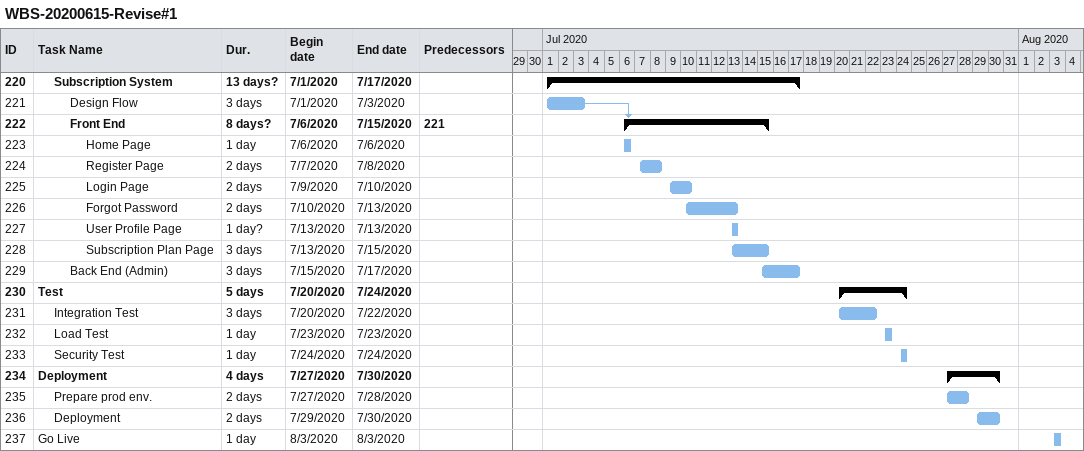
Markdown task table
WBS-20200615-Revise#1

| ID | Level | Task | Duration | Start | Finish | Predecessors |
|---|---|---|---|---|---|---|
| 220 | 2 | **Subscription System** | 13d? | 2020-07-01 | 2020-07-17 |  |
| 221 | 3 | Design Flow | 3d | 2020-07-01 | 2020-07-03 |  |
| 222 | 3 | **Front End** | 8d? | 2020-07-06 | 2020-07-15 | 221 |
| 223 | 4 | Home Page | 1d | 2020-07-06 | 2020-07-06 |  |
| 224 | 4 | Register Page | 2d | 2020-07-07 | 2020-07-08 |  |
| 225 | 4 | Login Page | 2d | 2020-07-09 | 2020-07-10 |  |
| 226 | 4 | Forgot Password | 2d | 2020-07-10 | 2020-07-13 |  |
| 227 | 4 | User Profile Page | 1d? | 2020-07-13 | 2020-07-13 |  |
| 228 | 4 | Subscription Plan Page | 3d | 2020-07-13 | 2020-07-15 |  |
| 229 | 3 | Back End (Admin) | 3d | 2020-07-15 | 2020-07-17 |  |
| 230 | 1 | **Test** | 5d | 2020-07-20 | 2020-07-24 |  |
| 231 | 2 | Integration Test | 3d | 2020-07-20 | 2020-07-22 |  |
| 232 | 2 | Load Test | 1d | 2020-07-23 | 2020-07-23 |  |
| 233 | 2 | Security Test | 1d | 2020-07-24 | 2020-07-24 |  |
| 234 | 1 | **Deployment** | 4d | 2020-07-27 | 2020-07-30 |  |
| 235 | 2 | Prepare prod env. | 2d | 2020-07-27 | 2020-07-28 |  |
| 236 | 2 | Deployment | 2d | 2020-07-29 | 2020-07-30 |  |
| 237 | 1 | Go Live | 1d | 2020-08-03 | 2020-08-03 |  |
